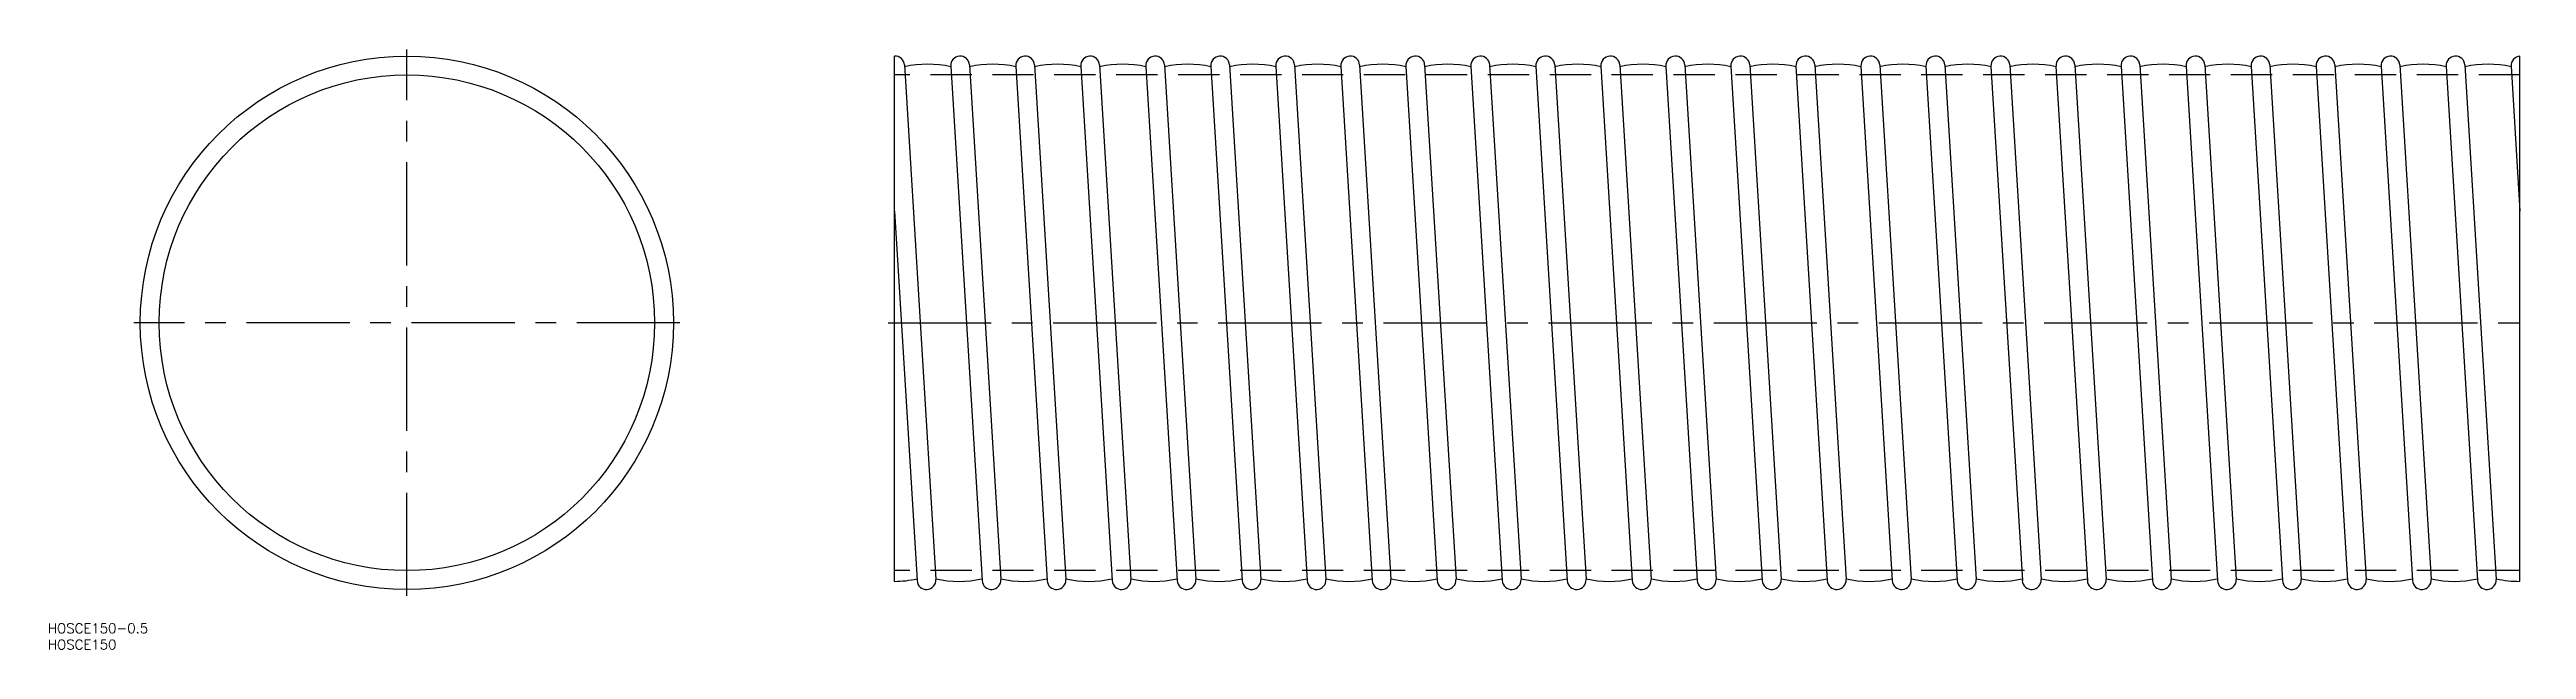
# Model space of a CAD drawing. Extents: x -110 to 652, y -100 to 84.
import ezdxf

# ---------------------------------------------------------------- set-up
doc = ezdxf.new("R2010")
doc.units = 0
doc.linetypes.add('CENTER', pattern=[50.8, 31.75, -6.35, 6.35, -6.35])
doc.linetypes.add('DASHED', pattern=[19.05, 12.7, -6.35])
doc.layers.get('0').update_dxf_attribs({"linetype": 'CONTINUOUS'})
doc.layers.add('CENTER', color=1, linetype='CENTER')
doc.styles.get("Standard").update_dxf_attribs({"font": 'txt.shx', "height": 3, "bigfont": 'bigfont.shx'})

msp = doc.modelspace()

# ---------------------------------------------------------------- linework, layer by layer
at = {"color": 7, "linetype": 'CONTINUOUS'}
for p, q in [((150, -79.5), (150, 81.99)), ((153.07, 79.28), (162.72, -78.92)), ((167.28, 78.92), (176.93, -79.28)), ((173.07, 79.28), (182.72, -78.92)), ((187.28, 78.92), (196.93, -79.28)), ((193.07, 79.28), (202.72, -78.92)), ((207.28, 78.92), (216.93, -79.28)), ((213.07, 79.28), (222.72, -78.92)), ((227.28, 78.92), (236.93, -79.28)), ((233.07, 79.28), (242.72, -78.92)), ((247.28, 78.92), (256.93, -79.28)), ((253.07, 79.28), (262.72, -78.92)), ((267.28, 78.92), (276.93, -79.28)), ((273.07, 79.28), (282.72, -78.92)), ((287.28, 78.92), (296.93, -79.28)), ((293.07, 79.28), (302.72, -78.92)), ((307.28, 78.92), (316.93, -79.28)), ((313.07, 79.28), (322.72, -78.92)), ((327.28, 78.92), (336.93, -79.28)), ((333.07, 79.28), (342.72, -78.92)), ((347.28, 78.92), (356.93, -79.28)), ((353.07, 79.28), (362.72, -78.92)), ((367.28, 78.92), (376.93, -79.28)), ((373.07, 79.28), (382.72, -78.92)), ((387.28, 78.92), (396.93, -79.28)), ((393.07, 79.28), (402.72, -78.92)), ((407.28, 78.92), (416.93, -79.28)), ((413.07, 79.28), (422.72, -78.92)), ((427.28, 78.92), (436.93, -79.28)), ((433.07, 79.28), (442.72, -78.92)), ((447.28, 78.92), (456.93, -79.28)), ((453.07, 79.28), (462.72, -78.92)), ((467.28, 78.92), (476.93, -79.28)), ((473.07, 79.28), (482.72, -78.92)), ((487.28, 78.92), (496.93, -79.28)), ((493.07, 79.28), (502.72, -78.92)), ((507.28, 78.92), (516.93, -79.28)), ((513.07, 79.28), (522.72, -78.92)), ((527.28, 78.92), (536.93, -79.28)), ((533.07, 79.28), (542.72, -78.92)), ((547.28, 78.92), (556.93, -79.28)), ((553.07, 79.28), (562.72, -78.92)), ((567.28, 78.92), (576.93, -79.28)), ((573.07, 79.28), (582.72, -78.92)), ((587.28, 78.92), (596.93, -79.28)), ((593.07, 79.28), (602.72, -78.92)), ((607.28, 78.92), (616.93, -79.28)), ((613.07, 79.28), (622.72, -78.92)), ((627.28, 78.92), (636.93, -79.28)), ((633.07, 79.28), (642.72, -78.92)), ((647.28, 78.92), (650, 34.35)), ((650, -79.5), (650, 81.99)), ((150, 34.35), (156.93, -79.28))]:
    msp.add_line(p, q, dxfattribs=at)
at = {"color": 3, "linetype": 'DASHED'}
for p, q in [((650, 76.2), (150, 76.2)), ((650, -76.2), (150, -76.2))]:
    msp.add_line(p, q, dxfattribs=at)
at = {"color": 7, "linetype": 'CONTINUOUS'}
for radius in [82, 76.2]:
    msp.add_circle((0, 0), radius, dxfattribs=at)
for centre, radius, start, end in [((150.18, 79.1), 2.9, 3.48932, 93.49581), ((160.2, 47.64), 31.86, 77.13223, 102.86777), ((170.18, 79.1), 2.9, 3.48932, 183.48932), ((180.2, 47.64), 31.86, 77.13223, 102.86777), ((190.18, 79.1), 2.9, 3.48932, 183.48932), ((200.2, 47.64), 31.86, 77.13223, 102.86777), ((210.18, 79.1), 2.9, 3.48932, 183.48932), ((220.2, 47.64), 31.86, 77.13223, 102.86777), ((230.18, 79.1), 2.9, 3.48932, 183.48932), ((240.2, 47.64), 31.86, 77.13223, 102.86777), ((250.18, 79.1), 2.9, 3.48932, 183.48932), ((260.2, 47.64), 31.86, 77.13223, 102.86777), ((270.18, 79.1), 2.9, 3.48932, 183.48932), ((280.2, 47.64), 31.86, 77.13223, 102.86777), ((290.18, 79.1), 2.9, 3.48932, 183.48932), ((300.2, 47.64), 31.86, 77.13223, 102.86777), ((310.18, 79.1), 2.9, 3.48932, 183.48932), ((320.2, 47.64), 31.86, 77.13223, 102.86777), ((330.18, 79.1), 2.9, 3.48932, 183.48932), ((340.2, 47.64), 31.86, 77.13223, 102.86777), ((350.18, 79.1), 2.9, 3.48932, 183.48932), ((360.2, 47.64), 31.86, 77.13223, 102.86777), ((370.18, 79.1), 2.9, 3.48932, 183.48932), ((380.2, 47.64), 31.86, 77.13223, 102.86777), ((390.18, 79.1), 2.9, 3.48932, 183.48932), ((400.2, 47.64), 31.86, 77.13223, 102.86777), ((410.18, 79.1), 2.9, 3.48932, 183.48932), ((420.2, 47.64), 31.86, 77.13223, 102.86777), ((430.18, 79.1), 2.9, 3.48932, 183.48932), ((440.2, 47.64), 31.86, 77.13223, 102.86777), ((450.18, 79.1), 2.9, 3.48932, 183.48932), ((460.2, 47.64), 31.86, 77.13223, 102.86777), ((470.18, 79.1), 2.9, 3.48932, 183.48932), ((480.2, 47.64), 31.86, 77.13223, 102.86777), ((490.18, 79.1), 2.9, 3.48932, 183.48932), ((500.2, 47.64), 31.86, 77.13223, 102.86777), ((510.18, 79.1), 2.9, 3.48932, 183.48932), ((520.2, 47.64), 31.86, 77.13223, 102.86777), ((530.18, 79.1), 2.9, 3.48932, 183.48932), ((540.2, 47.64), 31.86, 77.13223, 102.86777), ((550.18, 79.1), 2.9, 3.48932, 183.48932), ((560.2, 47.64), 31.86, 77.13223, 102.86777), ((570.18, 79.1), 2.9, 3.48932, 183.48932), ((580.2, 47.64), 31.86, 77.13223, 102.86777), ((590.18, 79.1), 2.9, 3.48932, 183.48932), ((600.2, 47.64), 31.86, 77.13223, 102.86777), ((610.18, 79.1), 2.9, 3.48932, 183.48932), ((620.2, 47.64), 31.86, 77.13223, 102.86777), ((630.18, 79.1), 2.9, 3.48932, 183.48932), ((640.2, 47.64), 31.86, 77.13223, 102.86777), ((650.18, 79.1), 2.9, 93.49581, 183.48932), ((149.8, -47.64), 31.86, 270.3619, 282.86777), ((159.82, -79.1), 2.9, 183.48932, 3.48932), ((169.8, -47.64), 31.86, 257.13223, 282.86777), ((179.82, -79.1), 2.9, 183.48932, 3.48932), ((189.8, -47.64), 31.86, 257.13223, 282.86777), ((199.82, -79.1), 2.9, 183.48932, 3.48932), ((209.8, -47.64), 31.86, 257.13223, 282.86777), ((219.82, -79.1), 2.9, 183.48932, 3.48932), ((229.8, -47.64), 31.86, 257.13223, 282.86777), ((239.82, -79.1), 2.9, 183.48932, 3.48932), ((249.8, -47.64), 31.86, 257.13223, 282.86777), ((259.82, -79.1), 2.9, 183.48932, 3.48932), ((269.8, -47.64), 31.86, 257.13223, 282.86777), ((279.82, -79.1), 2.9, 183.48932, 3.48932), ((289.8, -47.64), 31.86, 257.13223, 282.86777), ((299.82, -79.1), 2.9, 183.48932, 3.48932), ((309.8, -47.64), 31.86, 257.13223, 282.86777), ((319.82, -79.1), 2.9, 183.48932, 3.48932), ((329.8, -47.64), 31.86, 257.13223, 282.86777), ((339.82, -79.1), 2.9, 183.48932, 3.48932), ((349.8, -47.64), 31.86, 257.13223, 282.86777), ((359.82, -79.1), 2.9, 183.48932, 3.48932), ((369.8, -47.64), 31.86, 257.13223, 282.86777), ((379.82, -79.1), 2.9, 183.48932, 3.48932), ((389.8, -47.64), 31.86, 257.13223, 282.86777), ((399.82, -79.1), 2.9, 183.48932, 3.48932), ((409.8, -47.64), 31.86, 257.13223, 282.86777), ((419.82, -79.1), 2.9, 183.48932, 3.48932), ((429.8, -47.64), 31.86, 257.13223, 282.86777), ((439.82, -79.1), 2.9, 183.48932, 3.48932), ((449.8, -47.64), 31.86, 257.13223, 282.86777), ((459.82, -79.1), 2.9, 183.48932, 3.48932), ((469.8, -47.64), 31.86, 257.13223, 282.86777), ((479.82, -79.1), 2.9, 183.48932, 3.48932), ((489.8, -47.64), 31.86, 257.13223, 282.86777), ((499.82, -79.1), 2.9, 183.48932, 3.48932), ((509.8, -47.64), 31.86, 257.13223, 282.86777), ((519.82, -79.1), 2.9, 183.48932, 3.48932), ((529.8, -47.64), 31.86, 257.13223, 282.86777), ((539.82, -79.1), 2.9, 183.48932, 3.48932), ((549.8, -47.64), 31.86, 257.13223, 282.86777), ((559.82, -79.1), 2.9, 183.48932, 3.48932), ((569.8, -47.64), 31.86, 257.13223, 282.86777), ((579.82, -79.1), 2.9, 183.48932, 3.48932), ((589.8, -47.64), 31.86, 257.13223, 282.86777), ((599.82, -79.1), 2.9, 183.48932, 3.48932), ((609.8, -47.64), 31.86, 257.13223, 282.86777), ((619.82, -79.1), 2.9, 183.48932, 3.48932), ((629.8, -47.64), 31.86, 257.13223, 282.86777), ((639.82, -79.1), 2.9, 183.48932, 3.48932), ((649.8, -47.64), 31.86, 257.13223, 270.3619)]:
    msp.add_arc(centre, radius, start, end, dxfattribs=at)
at = {"layer": 'CENTER', "color": 1, "linetype": 'CENTER'}
for p, q in [((0, -84), (0, 84)), ((84, 0), (-84, 0)), ((148, 0), (652, 0))]:
    msp.add_line(p, q, dxfattribs=at)

# ---------------------------------------------------------------- texts
at = {"color": 7, "linetype": 'CONTINUOUS'}
for s, p in [('HOSCE150-0.5', (-110.44, -95.43)), ('HOSCE150', (-110.44, -100.43))]:
    msp.add_text(s, height=3, dxfattribs=at).set_placement(p)

doc.saveas('drawing.dxf')
